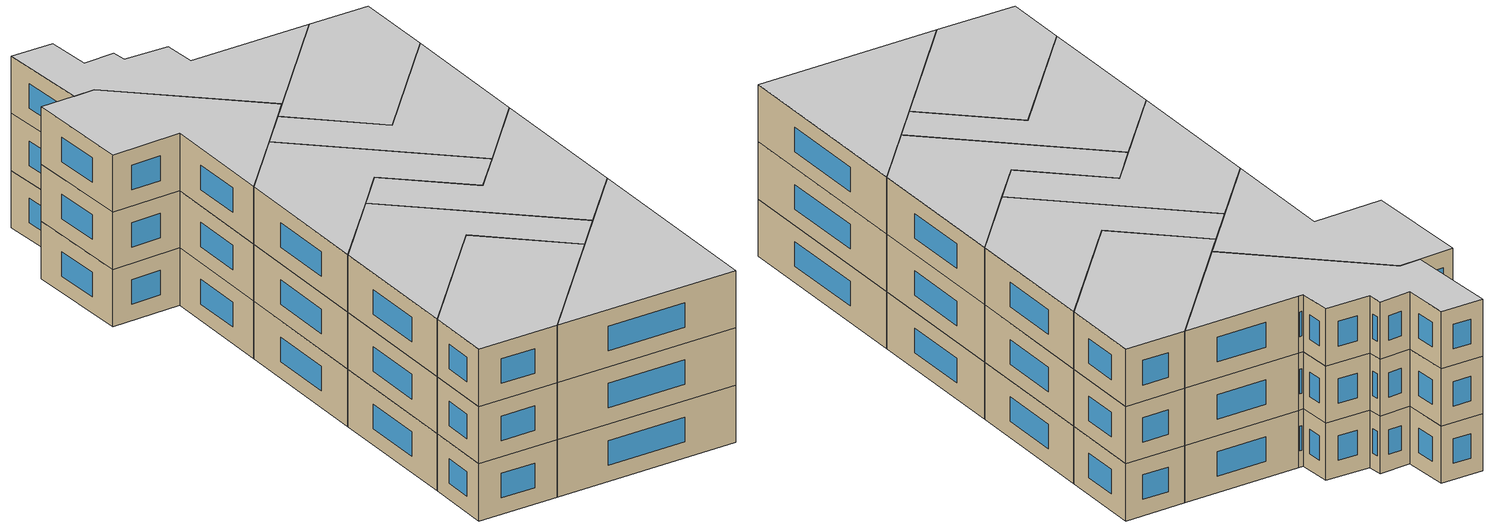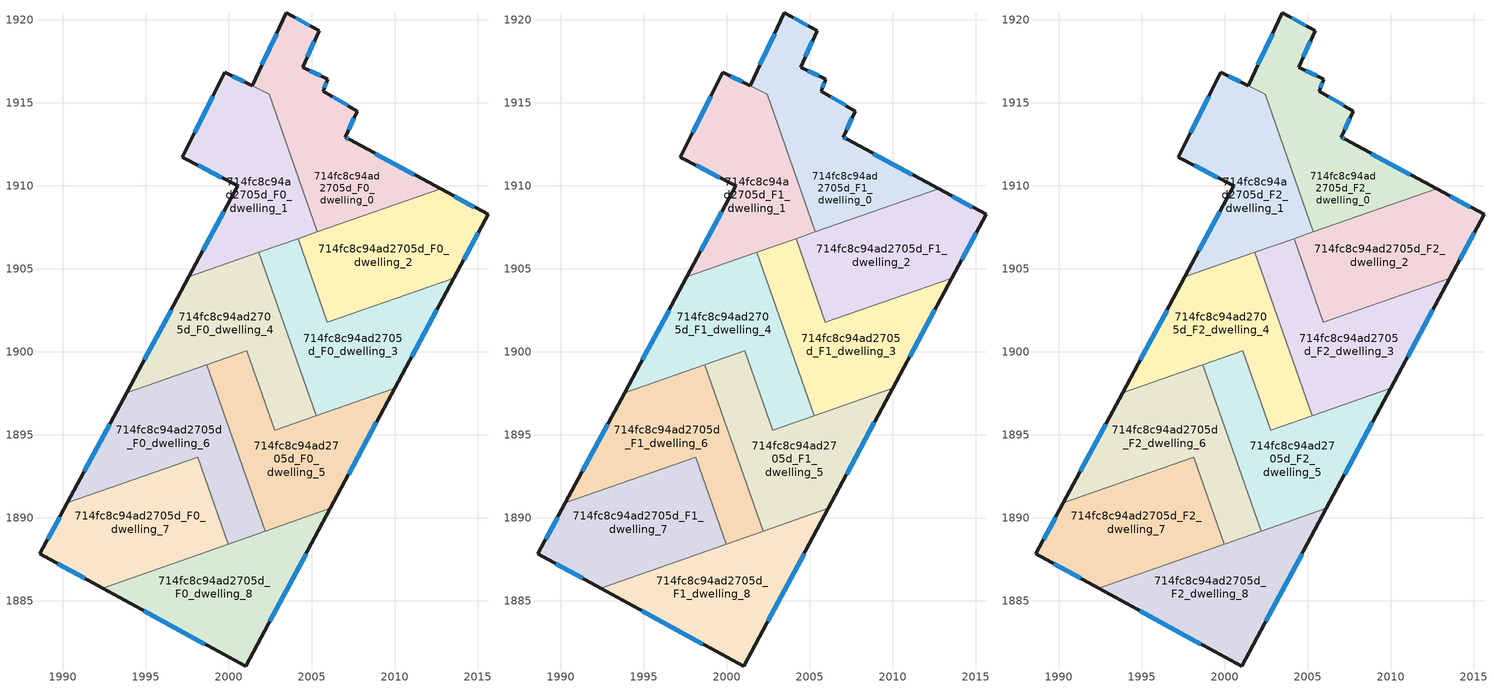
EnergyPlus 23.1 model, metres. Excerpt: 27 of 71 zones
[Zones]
714fc8c94ad2705d_F0_dwelling_0
 floor ground (EU_floor_Construction): 2005.45,1919.34 2004.46,1917.14 2005.97,1916.42 2005.68,1915.7 2007.75,1914.51 2007.02,1912.94 2007.28,1912.8 2012.77,1909.83 2005.34,1907.23 2002.43,1915.52 2001.42,1916.03 2003.47,1920.44 z0
 wall outside (EU_wall_Construction): 2012.77,1909.83 2007.28,1912.8 2007.02,1912.94 2007.75,1914.51 2005.68,1915.7 2005.97,1916.42 2004.46,1917.14 2005.45,1919.34 2003.47,1920.44 2001.42,1916.03 z0:3
 wall to 714fc8c94ad2705d_F0_dwelling_1 (EU_wall_Construction): 2001.42,1916.03 2002.43,1915.52 / 2002.44,1915.52 2005.34,1907.23 z0:3
 wall to 714fc8c94ad2705d_F0_dwelling_2 (EU_wall_Construction): 2005.34,1907.23 2012.77,1909.83 z0:3
 window (EU_Window_Construction): 2007.2,1912.84 2007.09,1912.9 / 2011.2,1910.68 2008.84,1911.95 / 2002.88,1919.18 2002.01,1917.29 / 2004.88,1919.65 2004.03,1920.12 / 2004.74,1917.77 2005.17,1918.71 / 2005.54,1916.62 2004.89,1916.93 / 2005.77,1915.91 2005.89,1916.21 / 2007.16,1914.85 2006.28,1915.36 / 2007.23,1913.39 2007.54,1914.06 z0.86:2.14
714fc8c94ad2705d_F0_dwelling_1
 floor ground (EU_floor_Construction): 2002.43,1915.52 2005.34,1907.23 1997.6,1904.52 2000.55,1910.01 1997.21,1911.73 1999.78,1916.85 2001.42,1916.03 z0
 wall outside (EU_wall_Construction): 2001.42,1916.03 1999.78,1916.85 1997.21,1911.73 2000.55,1910.01 1997.6,1904.52 z0:3
 wall to 714fc8c94ad2705d_F0_dwelling_4 (EU_wall_Construction): 1997.6,1904.52 2001.82,1906 z0:3
 wall to 714fc8c94ad2705d_F0_dwelling_3 (EU_wall_Construction): 2001.82,1906 2004.18,1906.83 z0:3
 wall to 714fc8c94ad2705d_F0_dwelling_2 (EU_wall_Construction): 2004.18,1906.83 2005.34,1907.23 z0:3
 window (EU_Window_Construction): 1999.05,1915.39 1997.95,1913.19 / 2000.95,1916.26 2000.25,1916.62 / 1999.71,1908.44 1998.45,1906.09 / 1998.17,1911.24 1999.6,1910.5 z0.86:2.14
714fc8c94ad2705d_F0_dwelling_2
 floor ground (EU_floor_Construction): 2015.62,1908.29 2013.56,1904.44 2005.96,1901.77 2004.18,1906.83 2012.77,1909.83 z0
 wall outside (EU_wall_Construction): 2013.56,1904.44 2015.62,1908.29 2012.77,1909.83 z0:3
 wall to 714fc8c94ad2705d_F0_dwelling_3 (EU_wall_Construction): 2004.18,1906.83 2005.96,1901.77 2013.56,1904.44 z0:3
 window (EU_Window_Construction): 2014.15,1905.54 2015.04,1907.19 / 2014.81,1908.73 2013.58,1909.39 z0.86:2.14
714fc8c94ad2705d_F0_dwelling_3
 floor ground (EU_floor_Construction): 2013.56,1904.44 2010.02,1897.82 2005.27,1896.16 2001.82,1906 2004.18,1906.83 2005.96,1901.77 z0
 wall outside (EU_wall_Construction): 2010.02,1897.82 2013.56,1904.44 z0:3
 wall to 714fc8c94ad2705d_F0_dwelling_4 (EU_wall_Construction): 2001.82,1906 2005.27,1896.16 z0:3
 wall to 714fc8c94ad2705d_F0_dwelling_5 (EU_wall_Construction): 2005.27,1896.16 2010.02,1897.82 z0:3
 window (EU_Window_Construction): 2011.03,1899.71 2012.55,1902.55 z0.86:2.14
714fc8c94ad2705d_F0_dwelling_4
 floor ground (EU_floor_Construction): 2001.82,1906 2005.27,1896.16 2002.77,1895.28 2001.09,1900.07 1993.85,1897.53 1997.6,1904.52 z0
 wall outside (EU_wall_Construction): 1997.6,1904.52 1993.85,1897.53 z0:3
 wall to 714fc8c94ad2705d_F0_dwelling_5 (EU_wall_Construction): 1998.68,1899.23 2001.09,1900.07 2002.77,1895.28 2005.26,1896.16 z0:3
 wall to 714fc8c94ad2705d_F0_dwelling_6 (EU_wall_Construction): 1993.85,1897.53 1998.68,1899.23 z0:3
 window (EU_Window_Construction): 1996.53,1902.52 1994.92,1899.53 z0.86:2.14
714fc8c94ad2705d_F0_dwelling_5
 floor ground (EU_floor_Construction): 2010.02,1897.82 2006.13,1890.57 2002.19,1889.19 1998.68,1899.22 2001.09,1900.07 2002.77,1895.28 z0
 wall outside (EU_wall_Construction): 2006.13,1890.57 2010.02,1897.82 z0:3
 wall to 714fc8c94ad2705d_F0_dwelling_6 (EU_wall_Construction): 1998.68,1899.22 2002.19,1889.19 z0:3
 wall to 714fc8c94ad2705d_F0_dwelling_8 (EU_wall_Construction): 2002.19,1889.19 2006.13,1890.57 z0:3
 window (EU_Window_Construction): 2007.24,1892.64 2008.9,1895.75 z0.86:2.14
714fc8c94ad2705d_F0_dwelling_6
 floor ground (EU_floor_Construction): 1998.68,1899.22 2002.19,1889.19 1999.99,1888.42 1998.15,1893.67 1990.29,1890.91 1993.85,1897.53 z0
 wall outside (EU_wall_Construction): 1993.85,1897.53 1990.29,1890.91 z0:3
 wall to 714fc8c94ad2705d_F0_dwelling_7 (EU_wall_Construction): 1990.29,1890.91 1998.15,1893.67 1999.99,1888.42 z0:3
 wall to 714fc8c94ad2705d_F0_dwelling_8 (EU_wall_Construction): 1999.99,1888.42 2002.19,1889.19 z0:3
 window (EU_Window_Construction): 1992.83,1895.64 1991.31,1892.8 z0.86:2.14
714fc8c94ad2705d_F0_dwelling_7
 floor ground (EU_floor_Construction): 1998.15,1893.67 1999.99,1888.42 1992.41,1885.76 1988.64,1887.83 1990.29,1890.91 z0
 wall outside (EU_wall_Construction): 1990.29,1890.91 1988.64,1887.83 1992.41,1885.76 z0:3
 wall to 714fc8c94ad2705d_F0_dwelling_8 (EU_wall_Construction): 1992.41,1885.76 1999.99,1888.42 z0:3
 window (EU_Window_Construction): 1989.82,1890.03 1989.11,1888.71 / 1989.71,1887.24 1991.33,1886.35 z0.86:2.14
714fc8c94ad2705d_F0_dwelling_8
 floor ground (EU_floor_Construction): 2006.13,1890.57 2001.03,1881.06 1992.41,1885.76 z0
 wall outside (EU_wall_Construction): 1992.41,1885.76 2001.03,1881.06 2006.13,1890.57 z0:3
 window (EU_Window_Construction): 2002.49,1883.77 2004.67,1887.85 / 1994.87,1884.42 1998.57,1882.4 z0.86:2.14
714fc8c94ad2705d_F1_dwelling_0
 floor to 714fc8c94ad2705d_F0_dwelling_0 (EU_floor_Construction): 2005.45,1919.34 2004.46,1917.14 2005.97,1916.42 2005.68,1915.7 2007.75,1914.51 2007.02,1912.94 2007.28,1912.8 2012.77,1909.83 2005.34,1907.23 2002.43,1915.52 2001.42,1916.03 2003.47,1920.44 z3
 wall outside (EU_wall_Construction): 2012.77,1909.83 2007.28,1912.8 2007.02,1912.94 2007.75,1914.51 2005.68,1915.7 2005.97,1916.42 2004.46,1917.14 2005.45,1919.34 2003.47,1920.44 2001.42,1916.03 z3:6
 wall to 714fc8c94ad2705d_F1_dwelling_1 (EU_wall_Construction): 2001.42,1916.03 2002.43,1915.52 / 2002.44,1915.52 2005.34,1907.23 z3:6
 wall to 714fc8c94ad2705d_F1_dwelling_2 (EU_wall_Construction): 2005.34,1907.23 2012.77,1909.83 z3:6
 window (EU_Window_Construction): 2007.2,1912.84 2007.09,1912.9 / 2011.2,1910.68 2008.84,1911.95 / 2002.88,1919.18 2002.01,1917.29 / 2004.88,1919.65 2004.03,1920.12 / 2004.74,1917.77 2005.17,1918.71 / 2005.54,1916.62 2004.89,1916.93 / 2005.77,1915.91 2005.89,1916.21 / 2007.16,1914.85 2006.28,1915.36 / 2007.23,1913.39 2007.54,1914.06 z3.86:5.14
714fc8c94ad2705d_F1_dwelling_1
 floor to 714fc8c94ad2705d_F0_dwelling_1 (EU_floor_Construction): 2002.44,1915.52 2005.34,1907.23 1997.6,1904.52 2000.55,1910.01 1997.21,1911.73 1999.78,1916.85 2001.42,1916.03 z3
 wall outside (EU_wall_Construction): 2001.42,1916.03 1999.78,1916.85 1997.21,1911.73 2000.55,1910.01 1997.6,1904.52 z3:6
 wall to 714fc8c94ad2705d_F1_dwelling_4 (EU_wall_Construction): 1997.6,1904.52 2001.82,1906 z3:6
 wall to 714fc8c94ad2705d_F1_dwelling_3 (EU_wall_Construction): 2001.82,1906 2004.18,1906.83 z3:6
 wall to 714fc8c94ad2705d_F1_dwelling_2 (EU_wall_Construction): 2004.18,1906.83 2005.34,1907.23 z3:6
 window (EU_Window_Construction): 1999.05,1915.39 1997.95,1913.19 / 2000.95,1916.26 2000.25,1916.62 / 1999.71,1908.44 1998.45,1906.09 / 1998.17,1911.24 1999.6,1910.5 z3.86:5.14
714fc8c94ad2705d_F1_dwelling_2
 floor to 714fc8c94ad2705d_F0_dwelling_2 (EU_floor_Construction): 2015.62,1908.29 2013.56,1904.44 2005.96,1901.77 2004.18,1906.83 2012.77,1909.83 z3
 wall outside (EU_wall_Construction): 2013.56,1904.44 2015.62,1908.29 2012.77,1909.83 z3:6
 wall to 714fc8c94ad2705d_F1_dwelling_3 (EU_wall_Construction): 2004.18,1906.83 2005.96,1901.77 2013.56,1904.44 z3:6
 window (EU_Window_Construction): 2014.15,1905.54 2015.04,1907.19 / 2014.81,1908.73 2013.58,1909.39 z3.86:5.14
714fc8c94ad2705d_F1_dwelling_3
 floor to 714fc8c94ad2705d_F0_dwelling_3 (EU_floor_Construction): 2013.56,1904.44 2010.02,1897.82 2005.27,1896.16 2001.82,1906 2004.18,1906.83 2005.96,1901.77 z3
 wall outside (EU_wall_Construction): 2010.02,1897.82 2013.56,1904.44 z3:6
 wall to 714fc8c94ad2705d_F1_dwelling_4 (EU_wall_Construction): 2001.82,1906 2005.27,1896.16 z3:6
 wall to 714fc8c94ad2705d_F1_dwelling_5 (EU_wall_Construction): 2005.27,1896.16 2010.02,1897.82 z3:6
 window (EU_Window_Construction): 2011.03,1899.71 2012.55,1902.55 z3.86:5.14
714fc8c94ad2705d_F1_dwelling_4
 floor to 714fc8c94ad2705d_F0_dwelling_4 (EU_floor_Construction): 2001.82,1906 2005.27,1896.16 2002.77,1895.28 2001.09,1900.07 1993.85,1897.53 1997.6,1904.52 z3
 wall outside (EU_wall_Construction): 1997.6,1904.52 1993.85,1897.53 z3:6
 wall to 714fc8c94ad2705d_F1_dwelling_5 (EU_wall_Construction): 1998.68,1899.23 2001.09,1900.07 2002.77,1895.28 2005.26,1896.16 z3:6
 wall to 714fc8c94ad2705d_F1_dwelling_6 (EU_wall_Construction): 1993.85,1897.53 1998.68,1899.23 z3:6
 window (EU_Window_Construction): 1996.53,1902.52 1994.92,1899.53 z3.86:5.14
714fc8c94ad2705d_F1_dwelling_5
 floor to 714fc8c94ad2705d_F0_dwelling_5 (EU_floor_Construction): 2010.02,1897.82 2006.13,1890.57 2002.19,1889.19 1998.68,1899.22 2001.09,1900.07 2002.77,1895.28 z3
 wall outside (EU_wall_Construction): 2006.13,1890.57 2010.02,1897.82 z3:6
 wall to 714fc8c94ad2705d_F1_dwelling_6 (EU_wall_Construction): 1998.68,1899.22 2002.19,1889.19 z3:6
 wall to 714fc8c94ad2705d_F1_dwelling_8 (EU_wall_Construction): 2002.19,1889.19 2006.13,1890.57 z3:6
 window (EU_Window_Construction): 2007.24,1892.64 2008.9,1895.75 z3.86:5.14
714fc8c94ad2705d_F1_dwelling_6
 floor to 714fc8c94ad2705d_F0_dwelling_6 (EU_floor_Construction): 1998.68,1899.22 2002.19,1889.19 1999.99,1888.42 1998.15,1893.67 1990.29,1890.91 1993.85,1897.53 z3
 wall outside (EU_wall_Construction): 1993.85,1897.53 1990.29,1890.91 z3:6
 wall to 714fc8c94ad2705d_F1_dwelling_7 (EU_wall_Construction): 1990.29,1890.91 1998.15,1893.67 1999.99,1888.42 z3:6
 wall to 714fc8c94ad2705d_F1_dwelling_8 (EU_wall_Construction): 1999.99,1888.42 2002.19,1889.19 z3:6
 window (EU_Window_Construction): 1992.83,1895.64 1991.31,1892.8 z3.86:5.14
714fc8c94ad2705d_F1_dwelling_7
 floor to 714fc8c94ad2705d_F0_dwelling_7 (EU_floor_Construction): 1998.15,1893.67 1999.99,1888.42 1992.41,1885.76 1988.64,1887.83 1990.29,1890.91 z3
 wall outside (EU_wall_Construction): 1990.29,1890.91 1988.64,1887.83 1992.41,1885.76 z3:6
 wall to 714fc8c94ad2705d_F1_dwelling_8 (EU_wall_Construction): 1992.41,1885.76 1999.99,1888.42 z3:6
 window (EU_Window_Construction): 1989.82,1890.03 1989.11,1888.71 / 1989.71,1887.24 1991.33,1886.35 z3.86:5.14
714fc8c94ad2705d_F1_dwelling_8
 floor to 714fc8c94ad2705d_F0_dwelling_8 (EU_floor_Construction): 2006.13,1890.57 2001.03,1881.06 1992.41,1885.76 z3
 wall outside (EU_wall_Construction): 1992.41,1885.76 2001.03,1881.06 2006.13,1890.57 z3:6
 window (EU_Window_Construction): 2002.49,1883.77 2004.67,1887.85 / 1994.87,1884.42 1998.57,1882.4 z3.86:5.14
714fc8c94ad2705d_F2_dwelling_0
 floor to 714fc8c94ad2705d_F1_dwelling_0 (EU_floor_Construction): 2005.45,1919.34 2004.46,1917.14 2005.97,1916.42 2005.68,1915.7 2007.75,1914.51 2007.02,1912.94 2007.28,1912.8 2012.77,1909.83 2005.34,1907.23 2002.43,1915.52 2001.42,1916.03 2003.47,1920.44 z6
 wall outside (EU_wall_Construction): 2012.77,1909.83 2007.28,1912.8 2007.02,1912.94 2007.75,1914.51 2005.68,1915.7 2005.97,1916.42 2004.46,1917.14 2005.45,1919.34 2003.47,1920.44 2001.42,1916.03 z6:9
 wall to 714fc8c94ad2705d_F2_dwelling_1 (EU_wall_Construction): 2001.42,1916.03 2002.43,1915.52 / 2002.44,1915.52 2005.34,1907.23 z6:9
 wall to 714fc8c94ad2705d_F2_dwelling_2 (EU_wall_Construction): 2005.34,1907.23 2012.77,1909.83 z6:9
 window (EU_Window_Construction): 2007.2,1912.84 2007.09,1912.9 / 2011.2,1910.68 2008.84,1911.95 / 2002.88,1919.18 2002.01,1917.29 / 2004.88,1919.65 2004.03,1920.12 / 2004.74,1917.77 2005.17,1918.71 / 2005.54,1916.62 2004.89,1916.93 / 2005.77,1915.91 2005.89,1916.21 / 2007.16,1914.85 2006.28,1915.36 / 2007.23,1913.39 2007.54,1914.06 z6.86:8.14
 ceiling to 714fc8c94ad2705d_F3_dwelling_0 (EU_floor_Construction): 2012.77,1909.83 2007.28,1912.8 2007.02,1912.94 2007.75,1914.51 2005.68,1915.7 2005.97,1916.42 2004.46,1917.14 2005.45,1919.34 2003.47,1920.44 2001.42,1916.03 2002.43,1915.52 2005.34,1907.23 z9
714fc8c94ad2705d_F2_dwelling_1
 floor to 714fc8c94ad2705d_F1_dwelling_1 (EU_floor_Construction): 2002.44,1915.52 2005.34,1907.23 1997.6,1904.52 2000.55,1910.01 1997.21,1911.73 1999.78,1916.85 2001.42,1916.03 z6
 wall outside (EU_wall_Construction): 2001.42,1916.03 1999.78,1916.85 1997.21,1911.73 2000.55,1910.01 1997.6,1904.52 z6:9
 wall to 714fc8c94ad2705d_F2_dwelling_4 (EU_wall_Construction): 1997.6,1904.52 2001.82,1906 z6:9
 wall to 714fc8c94ad2705d_F2_dwelling_3 (EU_wall_Construction): 2001.82,1906 2004.18,1906.83 z6:9
 wall to 714fc8c94ad2705d_F2_dwelling_2 (EU_wall_Construction): 2004.18,1906.83 2005.34,1907.23 z6:9
 window (EU_Window_Construction): 1999.05,1915.39 1997.95,1913.19 / 2000.95,1916.26 2000.25,1916.62 / 1999.71,1908.44 1998.45,1906.09 / 1998.17,1911.24 1999.6,1910.5 z6.86:8.14
 ceiling to 714fc8c94ad2705d_F3_dwelling_1 (EU_floor_Construction): 2005.34,1907.23 2002.44,1915.52 2001.42,1916.03 1999.78,1916.85 1997.21,1911.73 2000.55,1910.01 1997.6,1904.52 z9
714fc8c94ad2705d_F2_dwelling_2
 floor to 714fc8c94ad2705d_F1_dwelling_2 (EU_floor_Construction): 2015.62,1908.29 2013.56,1904.44 2005.96,1901.77 2004.18,1906.83 2012.77,1909.83 z6
 wall outside (EU_wall_Construction): 2013.56,1904.44 2015.62,1908.29 2012.77,1909.83 z6:9
 wall to 714fc8c94ad2705d_F2_dwelling_3 (EU_wall_Construction): 2004.18,1906.83 2005.96,1901.77 2013.56,1904.44 z6:9
 window (EU_Window_Construction): 2014.15,1905.54 2015.04,1907.19 / 2014.81,1908.73 2013.58,1909.39 z6.86:8.14
 ceiling to 714fc8c94ad2705d_F3_dwelling_2 (EU_floor_Construction): 2013.56,1904.44 2015.62,1908.29 2012.77,1909.83 2004.18,1906.83 2005.96,1901.77 z9
714fc8c94ad2705d_F2_dwelling_3
 floor to 714fc8c94ad2705d_F1_dwelling_3 (EU_floor_Construction): 2013.56,1904.44 2010.02,1897.82 2005.27,1896.16 2001.82,1906 2004.18,1906.83 2005.96,1901.77 z6
 wall outside (EU_wall_Construction): 2010.02,1897.82 2013.56,1904.44 z6:9
 wall to 714fc8c94ad2705d_F2_dwelling_4 (EU_wall_Construction): 2001.82,1906 2005.27,1896.16 z6:9
 wall to 714fc8c94ad2705d_F2_dwelling_5 (EU_wall_Construction): 2005.27,1896.16 2010.02,1897.82 z6:9
 window (EU_Window_Construction): 2011.03,1899.71 2012.55,1902.55 z6.86:8.14
 ceiling to 714fc8c94ad2705d_F3_dwelling_3 (EU_floor_Construction): 2010.02,1897.82 2013.56,1904.44 2005.96,1901.77 2004.18,1906.83 2001.82,1906 2005.27,1896.16 z9
714fc8c94ad2705d_F2_dwelling_4
 floor to 714fc8c94ad2705d_F1_dwelling_4 (EU_floor_Construction): 2001.82,1906 2005.27,1896.16 2002.77,1895.28 2001.09,1900.07 1993.85,1897.53 1997.6,1904.52 z6
 wall outside (EU_wall_Construction): 1997.6,1904.52 1993.85,1897.53 z6:9
 wall to 714fc8c94ad2705d_F2_dwelling_5 (EU_wall_Construction): 1998.68,1899.23 2001.09,1900.07 2002.77,1895.28 2005.26,1896.16 z6:9
 wall to 714fc8c94ad2705d_F2_dwelling_6 (EU_wall_Construction): 1993.85,1897.53 1998.68,1899.23 z6:9
 window (EU_Window_Construction): 1996.53,1902.52 1994.92,1899.53 z6.86:8.14
 ceiling to 714fc8c94ad2705d_F3_dwelling_4 (EU_floor_Construction): 2005.27,1896.16 2001.82,1906 1997.6,1904.52 1993.85,1897.53 2001.09,1900.07 2002.77,1895.28 z9
714fc8c94ad2705d_F2_dwelling_5
 floor to 714fc8c94ad2705d_F1_dwelling_5 (EU_floor_Construction): 2010.02,1897.82 2006.13,1890.57 2002.19,1889.19 1998.68,1899.22 2001.09,1900.07 2002.77,1895.28 z6
 wall outside (EU_wall_Construction): 2006.13,1890.57 2010.02,1897.82 z6:9
 wall to 714fc8c94ad2705d_F2_dwelling_6 (EU_wall_Construction): 1998.68,1899.22 2002.19,1889.19 z6:9
 wall to 714fc8c94ad2705d_F2_dwelling_8 (EU_wall_Construction): 2002.19,1889.19 2006.13,1890.57 z6:9
 window (EU_Window_Construction): 2007.24,1892.64 2008.9,1895.75 z6.86:8.14
 ceiling to 714fc8c94ad2705d_F3_dwelling_5 (EU_floor_Construction): 2006.13,1890.57 2010.02,1897.82 2002.77,1895.28 2001.09,1900.07 1998.68,1899.22 2002.19,1889.19 z9
714fc8c94ad2705d_F2_dwelling_6
 floor to 714fc8c94ad2705d_F1_dwelling_6 (EU_floor_Construction): 1998.68,1899.22 2002.19,1889.19 1999.99,1888.42 1998.15,1893.67 1990.29,1890.91 1993.85,1897.53 z6
 wall outside (EU_wall_Construction): 1993.85,1897.53 1990.29,1890.91 z6:9
 wall to 714fc8c94ad2705d_F2_dwelling_7 (EU_wall_Construction): 1990.29,1890.91 1998.15,1893.67 1999.99,1888.42 z6:9
 wall to 714fc8c94ad2705d_F2_dwelling_8 (EU_wall_Construction): 1999.99,1888.42 2002.19,1889.19 z6:9
 window (EU_Window_Construction): 1992.83,1895.64 1991.31,1892.8 z6.86:8.14
 ceiling to 714fc8c94ad2705d_F3_dwelling_6 (EU_floor_Construction): 2002.19,1889.19 1998.68,1899.22 1993.85,1897.53 1990.29,1890.91 1998.15,1893.67 1999.99,1888.42 z9
714fc8c94ad2705d_F2_dwelling_7
 floor to 714fc8c94ad2705d_F1_dwelling_7 (EU_floor_Construction): 1998.15,1893.67 1999.99,1888.42 1992.41,1885.76 1988.64,1887.83 1990.29,1890.91 z6
 wall outside (EU_wall_Construction): 1990.29,1890.91 1988.64,1887.83 1992.41,1885.76 z6:9
 wall to 714fc8c94ad2705d_F2_dwelling_8 (EU_wall_Construction): 1992.41,1885.76 1999.99,1888.42 z6:9
 window (EU_Window_Construction): 1989.82,1890.03 1989.11,1888.71 / 1989.71,1887.24 1991.33,1886.35 z6.86:8.14
 ceiling to 714fc8c94ad2705d_F3_dwelling_7 (EU_floor_Construction): 1999.99,1888.42 1998.15,1893.67 1990.29,1890.91 1988.64,1887.83 1992.41,1885.76 z9
714fc8c94ad2705d_F2_dwelling_8
 floor to 714fc8c94ad2705d_F1_dwelling_8 (EU_floor_Construction): 2006.13,1890.57 2001.03,1881.06 1992.41,1885.76 z6
 wall outside (EU_wall_Construction): 1992.41,1885.76 2001.03,1881.06 2006.13,1890.57 z6:9
 window (EU_Window_Construction): 2002.49,1883.77 2004.67,1887.85 / 1994.87,1884.42 1998.57,1882.4 z6.86:8.14
 ceiling to 714fc8c94ad2705d_F3_dwelling_8 (EU_floor_Construction): 2001.03,1881.06 2006.13,1890.57 1992.41,1885.76 z9
[Building]
EU S2 Campaign: North Axis=0; Terrain=City; Solar Distribution=FullExterior
[Site:Location]
Helsinki-Vantaa.AP: Latitude=60.317; Longitude=24.963; Time Zone=2; Elevation=54.6
[SizingPeriod:WeatherFileDays]
AnnualSizingPeriod: Begin Month=1; Begin Day of Month=1; End Month=12; End Day of Month=31; Day of Week for Start Day=Monday; Use Weather File Daylight Saving Period=No; Use Weather File Rain and Snow Indicators=No
[MATERIAL]
EU_InternalMass_Material: Roughness=MediumRough; Thickness=0.1; Conductivity=1; Density=1800; Specific Heat=900; Thermal Absorptance=0.9; Solar Absorptance=0.7; Visible Absorptance=0.7
[MATERIAL:NOMASS] Roughness=MediumRough; Thermal Absorptance=0.9; Solar Absorptance=0.7; Visible Absorptance=0.7
Name | Thermal Resistance
EU_wall_NoMass | 1.10183
EU_floor_NoMass | 1.70606
[WINDOWMATERIAL:SIMPLEGLAZINGSYSTEM]
EU_Window_SimpleGlazing: UFactor=3.11035; Solar Heat Gain Coefficient=0.8; Visible Transmittance=0.8
[CONSTRUCTION]
EU_wall_Construction: EU_wall_NoMass
EU_floor_Construction: EU_floor_NoMass
EU_Window_Construction: EU_Window_SimpleGlazing
EU_InternalMass_Construction: EU_InternalMass_Material
[ZONE] Type=1; Multiplier=1; Ceiling Height=autocalculate; Floor Area=autocalculate; Part of Total Floor Area=Yes
Name | Volume
714fc8c94ad2705d_F0_dwelling_0; 714fc8c94ad2705d_F1_dwelling_0; 714fc8c94ad2705d_F2_dwelling_0 | 160.896
714fc8c94ad2705d_F0_dwelling_1 | 157.098
714fc8c94ad2705d_F1_dwelling_1; 714fc8c94ad2705d_F2_dwelling_1 | 157.101
714fc8c94ad2705d_F0_dwelling_2; 714fc8c94ad2705d_F1_dwelling_2; 714fc8c94ad2705d_F2_dwelling_2 | 159.02
714fc8c94ad2705d_F0_dwelling_3; 714fc8c94ad2705d_F1_dwelling_3; 714fc8c94ad2705d_F2_dwelling_3 | 159.005
714fc8c94ad2705d_F0_dwelling_4; 714fc8c94ad2705d_F1_dwelling_4; 714fc8c94ad2705d_F2_dwelling_4 | 158.996
714fc8c94ad2705d_F0_dwelling_5; 714fc8c94ad2705d_F1_dwelling_5; 714fc8c94ad2705d_F2_dwelling_5 | 158.979
714fc8c94ad2705d_F0_dwelling_6; 714fc8c94ad2705d_F1_dwelling_6; 714fc8c94ad2705d_F2_dwelling_6 | 158.999
714fc8c94ad2705d_F0_dwelling_7; 714fc8c94ad2705d_F1_dwelling_7; 714fc8c94ad2705d_F2_dwelling_7 | 159
714fc8c94ad2705d_F0_dwelling_8; 714fc8c94ad2705d_F1_dwelling_8; 714fc8c94ad2705d_F2_dwelling_8 | 158.982
[INTERNALMASS] Construction=EU_InternalMass_Construction
Name | Zone or ZoneList | Surface Area
714fc8c94ad2705d_F0_dwelling_0_EU_InternalMass | 714fc8c94ad2705d_F0_dwelling_0 | 53.6314
714fc8c94ad2705d_F0_dwelling_1_EU_InternalMass | 714fc8c94ad2705d_F0_dwelling_1 | 52.3685
714fc8c94ad2705d_F0_dwelling_2_EU_InternalMass | 714fc8c94ad2705d_F0_dwelling_2 | 53.0061
714fc8c94ad2705d_F0_dwelling_3_EU_InternalMass | 714fc8c94ad2705d_F0_dwelling_3 | 53.0019
714fc8c94ad2705d_F0_dwelling_4_EU_InternalMass | 714fc8c94ad2705d_F0_dwelling_4 | 52.9957
714fc8c94ad2705d_F0_dwelling_5_EU_InternalMass | 714fc8c94ad2705d_F0_dwelling_5 | 52.9942
714fc8c94ad2705d_F0_dwelling_6_EU_InternalMass | 714fc8c94ad2705d_F0_dwelling_6 | 52.9983
714fc8c94ad2705d_F0_dwelling_7_EU_InternalMass | 714fc8c94ad2705d_F0_dwelling_7 | 52.9998
714fc8c94ad2705d_F0_dwelling_8_EU_InternalMass | 714fc8c94ad2705d_F0_dwelling_8 | 52.9943
714fc8c94ad2705d_F1_dwelling_0_EU_InternalMass | 714fc8c94ad2705d_F1_dwelling_0 | 53.6314
714fc8c94ad2705d_F1_dwelling_1_EU_InternalMass | 714fc8c94ad2705d_F1_dwelling_1 | 52.3685
714fc8c94ad2705d_F1_dwelling_2_EU_InternalMass | 714fc8c94ad2705d_F1_dwelling_2 | 53.0061
714fc8c94ad2705d_F1_dwelling_3_EU_InternalMass | 714fc8c94ad2705d_F1_dwelling_3 | 53.0019
714fc8c94ad2705d_F1_dwelling_4_EU_InternalMass | 714fc8c94ad2705d_F1_dwelling_4 | 52.9957
714fc8c94ad2705d_F1_dwelling_5_EU_InternalMass | 714fc8c94ad2705d_F1_dwelling_5 | 52.9942
714fc8c94ad2705d_F1_dwelling_6_EU_InternalMass | 714fc8c94ad2705d_F1_dwelling_6 | 52.9983
714fc8c94ad2705d_F1_dwelling_7_EU_InternalMass | 714fc8c94ad2705d_F1_dwelling_7 | 52.9998
714fc8c94ad2705d_F1_dwelling_8_EU_InternalMass | 714fc8c94ad2705d_F1_dwelling_8 | 52.9943
714fc8c94ad2705d_F2_dwelling_0_EU_InternalMass | 714fc8c94ad2705d_F2_dwelling_0 | 53.6314
714fc8c94ad2705d_F2_dwelling_1_EU_InternalMass | 714fc8c94ad2705d_F2_dwelling_1 | 52.3685
714fc8c94ad2705d_F2_dwelling_2_EU_InternalMass | 714fc8c94ad2705d_F2_dwelling_2 | 53.0061
714fc8c94ad2705d_F2_dwelling_3_EU_InternalMass | 714fc8c94ad2705d_F2_dwelling_3 | 53.0019
714fc8c94ad2705d_F2_dwelling_4_EU_InternalMass | 714fc8c94ad2705d_F2_dwelling_4 | 52.9957
714fc8c94ad2705d_F2_dwelling_5_EU_InternalMass | 714fc8c94ad2705d_F2_dwelling_5 | 52.9942
714fc8c94ad2705d_F2_dwelling_6_EU_InternalMass | 714fc8c94ad2705d_F2_dwelling_6 | 52.9983
714fc8c94ad2705d_F2_dwelling_7_EU_InternalMass | 714fc8c94ad2705d_F2_dwelling_7 | 52.9998
714fc8c94ad2705d_F2_dwelling_8_EU_InternalMass | 714fc8c94ad2705d_F2_dwelling_8 | 52.9943
[OTHEREQUIPMENT] Fuel Type=Electricity; Design Level Calculation Method=Watts/Area; Power per Zone Floor Area=1; Fraction Latent=0; Fraction Radiant=0; Fraction Lost=0; Carbon Dioxide Generation Rate=0; EndUse Subcategory=EU_Step8_InternalGains
Name | Zone or ZoneList or Space or SpaceList | Schedule
EU_Step8_InternalGain_714fc8c94ad2705d_F0_dwelling_0_f000 | 714fc8c94ad2705d_F0_dwelling_0 | EU_Step8_GainSchedule_714fc8c94ad2705d_F0_dwelling_0_f000
EU_Step8_InternalGain_714fc8c94ad2705d_F0_dwelling_1_f000 | 714fc8c94ad2705d_F0_dwelling_1 | EU_Step8_GainSchedule_714fc8c94ad2705d_F0_dwelling_1_f000
EU_Step8_InternalGain_714fc8c94ad2705d_F0_dwelling_2_f000 | 714fc8c94ad2705d_F0_dwelling_2 | EU_Step8_GainSchedule_714fc8c94ad2705d_F0_dwelling_2_f000
EU_Step8_InternalGain_714fc8c94ad2705d_F0_dwelling_3_f000 | 714fc8c94ad2705d_F0_dwelling_3 | EU_Step8_GainSchedule_714fc8c94ad2705d_F0_dwelling_3_f000
EU_Step8_InternalGain_714fc8c94ad2705d_F0_dwelling_4_f000 | 714fc8c94ad2705d_F0_dwelling_4 | EU_Step8_GainSchedule_714fc8c94ad2705d_F0_dwelling_4_f000
EU_Step8_InternalGain_714fc8c94ad2705d_F0_dwelling_5_f000 | 714fc8c94ad2705d_F0_dwelling_5 | EU_Step8_GainSchedule_714fc8c94ad2705d_F0_dwelling_5_f000
EU_Step8_InternalGain_714fc8c94ad2705d_F0_dwelling_6_f000 | 714fc8c94ad2705d_F0_dwelling_6 | EU_Step8_GainSchedule_714fc8c94ad2705d_F0_dwelling_6_f000
EU_Step8_InternalGain_714fc8c94ad2705d_F0_dwelling_7_f000 | 714fc8c94ad2705d_F0_dwelling_7 | EU_Step8_GainSchedule_714fc8c94ad2705d_F0_dwelling_7_f000
EU_Step8_InternalGain_714fc8c94ad2705d_F0_dwelling_8_f000 | 714fc8c94ad2705d_F0_dwelling_8 | EU_Step8_GainSchedule_714fc8c94ad2705d_F0_dwelling_8_f000
EU_Step8_InternalGain_714fc8c94ad2705d_F1_dwelling_0_f000 | 714fc8c94ad2705d_F1_dwelling_0 | EU_Step8_GainSchedule_714fc8c94ad2705d_F1_dwelling_0_f000
EU_Step8_InternalGain_714fc8c94ad2705d_F1_dwelling_1_f000 | 714fc8c94ad2705d_F1_dwelling_1 | EU_Step8_GainSchedule_714fc8c94ad2705d_F1_dwelling_1_f000
EU_Step8_InternalGain_714fc8c94ad2705d_F1_dwelling_2_f000 | 714fc8c94ad2705d_F1_dwelling_2 | EU_Step8_GainSchedule_714fc8c94ad2705d_F1_dwelling_2_f000
EU_Step8_InternalGain_714fc8c94ad2705d_F1_dwelling_3_f000 | 714fc8c94ad2705d_F1_dwelling_3 | EU_Step8_GainSchedule_714fc8c94ad2705d_F1_dwelling_3_f000
EU_Step8_InternalGain_714fc8c94ad2705d_F1_dwelling_4_f000 | 714fc8c94ad2705d_F1_dwelling_4 | EU_Step8_GainSchedule_714fc8c94ad2705d_F1_dwelling_4_f000
EU_Step8_InternalGain_714fc8c94ad2705d_F1_dwelling_5_f000 | 714fc8c94ad2705d_F1_dwelling_5 | EU_Step8_GainSchedule_714fc8c94ad2705d_F1_dwelling_5_f000
EU_Step8_InternalGain_714fc8c94ad2705d_F1_dwelling_6_f000 | 714fc8c94ad2705d_F1_dwelling_6 | EU_Step8_GainSchedule_714fc8c94ad2705d_F1_dwelling_6_f000
EU_Step8_InternalGain_714fc8c94ad2705d_F1_dwelling_7_f000 | 714fc8c94ad2705d_F1_dwelling_7 | EU_Step8_GainSchedule_714fc8c94ad2705d_F1_dwelling_7_f000
EU_Step8_InternalGain_714fc8c94ad2705d_F1_dwelling_8_f000 | 714fc8c94ad2705d_F1_dwelling_8 | EU_Step8_GainSchedule_714fc8c94ad2705d_F1_dwelling_8_f000
EU_Step8_InternalGain_714fc8c94ad2705d_F2_dwelling_0_f000 | 714fc8c94ad2705d_F2_dwelling_0 | EU_Step8_GainSchedule_714fc8c94ad2705d_F2_dwelling_0_f000
EU_Step8_InternalGain_714fc8c94ad2705d_F2_dwelling_1_f000 | 714fc8c94ad2705d_F2_dwelling_1 | EU_Step8_GainSchedule_714fc8c94ad2705d_F2_dwelling_1_f000
EU_Step8_InternalGain_714fc8c94ad2705d_F2_dwelling_2_f000 | 714fc8c94ad2705d_F2_dwelling_2 | EU_Step8_GainSchedule_714fc8c94ad2705d_F2_dwelling_2_f000
EU_Step8_InternalGain_714fc8c94ad2705d_F2_dwelling_3_f000 | 714fc8c94ad2705d_F2_dwelling_3 | EU_Step8_GainSchedule_714fc8c94ad2705d_F2_dwelling_3_f000
EU_Step8_InternalGain_714fc8c94ad2705d_F2_dwelling_4_f000 | 714fc8c94ad2705d_F2_dwelling_4 | EU_Step8_GainSchedule_714fc8c94ad2705d_F2_dwelling_4_f000
EU_Step8_InternalGain_714fc8c94ad2705d_F2_dwelling_5_f000 | 714fc8c94ad2705d_F2_dwelling_5 | EU_Step8_GainSchedule_714fc8c94ad2705d_F2_dwelling_5_f000
EU_Step8_InternalGain_714fc8c94ad2705d_F2_dwelling_6_f000 | 714fc8c94ad2705d_F2_dwelling_6 | EU_Step8_GainSchedule_714fc8c94ad2705d_F2_dwelling_6_f000
EU_Step8_InternalGain_714fc8c94ad2705d_F2_dwelling_7_f000 | 714fc8c94ad2705d_F2_dwelling_7 | EU_Step8_GainSchedule_714fc8c94ad2705d_F2_dwelling_7_f000
EU_Step8_InternalGain_714fc8c94ad2705d_F2_dwelling_8_f000 | 714fc8c94ad2705d_F2_dwelling_8 | EU_Step8_GainSchedule_714fc8c94ad2705d_F2_dwelling_8_f000
[ZONEVENTILATION:DESIGNFLOWRATE] Schedule=EU_AlwaysOn; Design Flow Rate Calculation Method=AirChanges/Hour; Air Changes per Hour=0.756316; Ventilation Type=Natural; Fan Pressure Rise=0; Fan Total Efficiency=1; Constant Term Coefficient=1; Temperature Term Coefficient=0; Velocity Term Coefficient=0; Velocity Squared Term Coefficient=0; Minimum Indoor Temperature=-100; Maximum Indoor Temperature=100; Delta Temperature=-100; Minimum Outdoor Temperature=-100; Maximum Outdoor Temperature=100; Maximum Wind Speed=40
Name | Zone or ZoneList or Space or SpaceList
EU_ConstantAir_714fc8c94ad2705d_F0_dwelling_0 | 714fc8c94ad2705d_F0_dwelling_0
EU_ConstantAir_714fc8c94ad2705d_F0_dwelling_1 | 714fc8c94ad2705d_F0_dwelling_1
EU_ConstantAir_714fc8c94ad2705d_F0_dwelling_2 | 714fc8c94ad2705d_F0_dwelling_2
EU_ConstantAir_714fc8c94ad2705d_F0_dwelling_3 | 714fc8c94ad2705d_F0_dwelling_3
EU_ConstantAir_714fc8c94ad2705d_F0_dwelling_4 | 714fc8c94ad2705d_F0_dwelling_4
EU_ConstantAir_714fc8c94ad2705d_F0_dwelling_5 | 714fc8c94ad2705d_F0_dwelling_5
EU_ConstantAir_714fc8c94ad2705d_F0_dwelling_6 | 714fc8c94ad2705d_F0_dwelling_6
EU_ConstantAir_714fc8c94ad2705d_F0_dwelling_7 | 714fc8c94ad2705d_F0_dwelling_7
EU_ConstantAir_714fc8c94ad2705d_F0_dwelling_8 | 714fc8c94ad2705d_F0_dwelling_8
EU_ConstantAir_714fc8c94ad2705d_F1_dwelling_0 | 714fc8c94ad2705d_F1_dwelling_0
EU_ConstantAir_714fc8c94ad2705d_F1_dwelling_1 | 714fc8c94ad2705d_F1_dwelling_1
EU_ConstantAir_714fc8c94ad2705d_F1_dwelling_2 | 714fc8c94ad2705d_F1_dwelling_2
EU_ConstantAir_714fc8c94ad2705d_F1_dwelling_3 | 714fc8c94ad2705d_F1_dwelling_3
EU_ConstantAir_714fc8c94ad2705d_F1_dwelling_4 | 714fc8c94ad2705d_F1_dwelling_4
EU_ConstantAir_714fc8c94ad2705d_F1_dwelling_5 | 714fc8c94ad2705d_F1_dwelling_5
EU_ConstantAir_714fc8c94ad2705d_F1_dwelling_6 | 714fc8c94ad2705d_F1_dwelling_6
EU_ConstantAir_714fc8c94ad2705d_F1_dwelling_7 | 714fc8c94ad2705d_F1_dwelling_7
EU_ConstantAir_714fc8c94ad2705d_F1_dwelling_8 | 714fc8c94ad2705d_F1_dwelling_8
EU_ConstantAir_714fc8c94ad2705d_F2_dwelling_0 | 714fc8c94ad2705d_F2_dwelling_0
EU_ConstantAir_714fc8c94ad2705d_F2_dwelling_1 | 714fc8c94ad2705d_F2_dwelling_1
EU_ConstantAir_714fc8c94ad2705d_F2_dwelling_2 | 714fc8c94ad2705d_F2_dwelling_2
EU_ConstantAir_714fc8c94ad2705d_F2_dwelling_3 | 714fc8c94ad2705d_F2_dwelling_3
EU_ConstantAir_714fc8c94ad2705d_F2_dwelling_4 | 714fc8c94ad2705d_F2_dwelling_4
EU_ConstantAir_714fc8c94ad2705d_F2_dwelling_5 | 714fc8c94ad2705d_F2_dwelling_5
EU_ConstantAir_714fc8c94ad2705d_F2_dwelling_6 | 714fc8c94ad2705d_F2_dwelling_6
EU_ConstantAir_714fc8c94ad2705d_F2_dwelling_7 | 714fc8c94ad2705d_F2_dwelling_7
EU_ConstantAir_714fc8c94ad2705d_F2_dwelling_8 | 714fc8c94ad2705d_F2_dwelling_8
[HVACTEMPLATE:THERMOSTAT] Constant Heating Setpoint=20; Constant Cooling Setpoint=50
EU_HeatOnly_714fc8c94ad2705d_F0_dwelling_0; EU_HeatOnly_714fc8c94ad2705d_F0_dwelling_1; EU_HeatOnly_714fc8c94ad2705d_F0_dwelling_2; EU_HeatOnly_714fc8c94ad2705d_F0_dwelling_3; EU_HeatOnly_714fc8c94ad2705d_F0_dwelling_4; EU_HeatOnly_714fc8c94ad2705d_F0_dwelling_5; EU_HeatOnly_714fc8c94ad2705d_F0_dwelling_6; EU_HeatOnly_714fc8c94ad2705d_F0_dwelling_7; EU_HeatOnly_714fc8c94ad2705d_F0_dwelling_8; EU_HeatOnly_714fc8c94ad2705d_F1_dwelling_0; EU_HeatOnly_714fc8c94ad2705d_F1_dwelling_1; EU_HeatOnly_714fc8c94ad2705d_F1_dwelling_2; EU_HeatOnly_714fc8c94ad2705d_F1_dwelling_3; EU_HeatOnly_714fc8c94ad2705d_F1_dwelling_4; EU_HeatOnly_714fc8c94ad2705d_F1_dwelling_5; EU_HeatOnly_714fc8c94ad2705d_F1_dwelling_6; EU_HeatOnly_714fc8c94ad2705d_F1_dwelling_7; EU_HeatOnly_714fc8c94ad2705d_F1_dwelling_8; EU_HeatOnly_714fc8c94ad2705d_F2_dwelling_0; EU_HeatOnly_714fc8c94ad2705d_F2_dwelling_1; EU_HeatOnly_714fc8c94ad2705d_F2_dwelling_2; EU_HeatOnly_714fc8c94ad2705d_F2_dwelling_3; EU_HeatOnly_714fc8c94ad2705d_F2_dwelling_4; EU_HeatOnly_714fc8c94ad2705d_F2_dwelling_5; EU_HeatOnly_714fc8c94ad2705d_F2_dwelling_6; EU_HeatOnly_714fc8c94ad2705d_F2_dwelling_7; EU_HeatOnly_714fc8c94ad2705d_F2_dwelling_8; EU_HeatOnly_714fc8c94ad2705d_F3_dwelling_0; EU_HeatOnly_714fc8c94ad2705d_F3_dwelling_1; EU_HeatOnly_714fc8c94ad2705d_F3_dwelling_2; EU_HeatOnly_714fc8c94ad2705d_F3_dwelling_3; EU_HeatOnly_714fc8c94ad2705d_F3_dwelling_4; EU_HeatOnly_714fc8c94ad2705d_F3_dwelling_5; EU_HeatOnly_714fc8c94ad2705d_F3_dwelling_6; EU_HeatOnly_714fc8c94ad2705d_F3_dwelling_7; EU_HeatOnly_714fc8c94ad2705d_F3_dwelling_8; EU_HeatOnly_714fc8c94ad2705d_F4_dwelling_0; EU_HeatOnly_714fc8c94ad2705d_F4_dwelling_1; EU_HeatOnly_714fc8c94ad2705d_F4_dwelling_2; EU_HeatOnly_714fc8c94ad2705d_F4_dwelling_3; EU_HeatOnly_714fc8c94ad2705d_F4_dwelling_4; EU_HeatOnly_714fc8c94ad2705d_F4_dwelling_5; EU_HeatOnly_714fc8c94ad2705d_F4_dwelling_6; EU_HeatOnly_714fc8c94ad2705d_F4_dwelling_7; EU_HeatOnly_714fc8c94ad2705d_F4_dwelling_8; EU_HeatOnly_714fc8c94ad2705d_F5_dwelling_0; EU_HeatOnly_714fc8c94ad2705d_F5_dwelling_1; EU_HeatOnly_714fc8c94ad2705d_F5_dwelling_2; EU_HeatOnly_714fc8c94ad2705d_F5_dwelling_3; EU_HeatOnly_714fc8c94ad2705d_F5_dwelling_4; EU_HeatOnly_714fc8c94ad2705d_F5_dwelling_5; EU_HeatOnly_714fc8c94ad2705d_F5_dwelling_6; EU_HeatOnly_714fc8c94ad2705d_F5_dwelling_7; EU_HeatOnly_714fc8c94ad2705d_F5_dwelling_8; EU_HeatOnly_714fc8c94ad2705d_F6_dwelling_0; EU_HeatOnly_714fc8c94ad2705d_F6_dwelling_1; EU_HeatOnly_714fc8c94ad2705d_F6_dwelling_2; EU_HeatOnly_714fc8c94ad2705d_F6_dwelling_3; EU_HeatOnly_714fc8c94ad2705d_F6_dwelling_4; EU_HeatOnly_714fc8c94ad2705d_F6_dwelling_5; EU_HeatOnly_714fc8c94ad2705d_F6_dwelling_6; EU_HeatOnly_714fc8c94ad2705d_F6_dwelling_7; EU_HeatOnly_714fc8c94ad2705d_F6_dwelling_8; EU_HeatOnly_714fc8c94ad2705d_F7_dwelling_0; EU_HeatOnly_714fc8c94ad2705d_F7_dwelling_1; EU_HeatOnly_714fc8c94ad2705d_F7_dwelling_2; EU_HeatOnly_714fc8c94ad2705d_F7_dwelling_3; EU_HeatOnly_714fc8c94ad2705d_F7_dwelling_4; EU_HeatOnly_714fc8c94ad2705d_F7_dwelling_5; EU_HeatOnly_714fc8c94ad2705d_F7_dwelling_6; EU_HeatOnly_714fc8c94ad2705d_F7_dwelling_7
[HVACTEMPLATE:ZONE:IDEALLOADSAIRSYSTEM] System Availability Schedule=EU_AlwaysOn; Maximum Heating Supply Air Temperature=50; Minimum Cooling Supply Air Temperature=13; Maximum Heating Supply Air Humidity Ratio=0.0156; Minimum Cooling Supply Air Humidity Ratio=0.0077; Heating Limit=NoLimit; Cooling Limit=NoLimit; Heating Availability Schedule=EU_AlwaysOn; Cooling Availability Schedule=EU_CoolingOff; Dehumidification Control Type=ConstantSensibleHeatRatio; Cooling Sensible Heat Ratio=0.7; Dehumidification Setpoint=60; Humidification Control Type=None; Humidification Setpoint=30; Outdoor Air Method=None; Outdoor Air Flow Rate per Person=0.00944; Outdoor Air Flow Rate per Zone Floor Area=0; Outdoor Air Flow Rate per Zone=0; Demand Controlled Ventilation Type=None; Outdoor Air Economizer Type=NoEconomizer; Heat Recovery Type=None; Sensible Heat Recovery Effectiveness=0.7; Latent Heat Recovery Effectiveness=0.65
Name | Template Thermostat
714fc8c94ad2705d_F0_dwelling_0 | EU_HeatOnly_714fc8c94ad2705d_F0_dwelling_0
714fc8c94ad2705d_F0_dwelling_1 | EU_HeatOnly_714fc8c94ad2705d_F0_dwelling_1
714fc8c94ad2705d_F0_dwelling_2 | EU_HeatOnly_714fc8c94ad2705d_F0_dwelling_2
714fc8c94ad2705d_F0_dwelling_3 | EU_HeatOnly_714fc8c94ad2705d_F0_dwelling_3
714fc8c94ad2705d_F0_dwelling_4 | EU_HeatOnly_714fc8c94ad2705d_F0_dwelling_4
714fc8c94ad2705d_F0_dwelling_5 | EU_HeatOnly_714fc8c94ad2705d_F0_dwelling_5
714fc8c94ad2705d_F0_dwelling_6 | EU_HeatOnly_714fc8c94ad2705d_F0_dwelling_6
714fc8c94ad2705d_F0_dwelling_7 | EU_HeatOnly_714fc8c94ad2705d_F0_dwelling_7
714fc8c94ad2705d_F0_dwelling_8 | EU_HeatOnly_714fc8c94ad2705d_F0_dwelling_8
714fc8c94ad2705d_F1_dwelling_0 | EU_HeatOnly_714fc8c94ad2705d_F1_dwelling_0
714fc8c94ad2705d_F1_dwelling_1 | EU_HeatOnly_714fc8c94ad2705d_F1_dwelling_1
714fc8c94ad2705d_F1_dwelling_2 | EU_HeatOnly_714fc8c94ad2705d_F1_dwelling_2
714fc8c94ad2705d_F1_dwelling_3 | EU_HeatOnly_714fc8c94ad2705d_F1_dwelling_3
714fc8c94ad2705d_F1_dwelling_4 | EU_HeatOnly_714fc8c94ad2705d_F1_dwelling_4
714fc8c94ad2705d_F1_dwelling_5 | EU_HeatOnly_714fc8c94ad2705d_F1_dwelling_5
714fc8c94ad2705d_F1_dwelling_6 | EU_HeatOnly_714fc8c94ad2705d_F1_dwelling_6
714fc8c94ad2705d_F1_dwelling_7 | EU_HeatOnly_714fc8c94ad2705d_F1_dwelling_7
714fc8c94ad2705d_F1_dwelling_8 | EU_HeatOnly_714fc8c94ad2705d_F1_dwelling_8
714fc8c94ad2705d_F2_dwelling_0 | EU_HeatOnly_714fc8c94ad2705d_F2_dwelling_0
714fc8c94ad2705d_F2_dwelling_1 | EU_HeatOnly_714fc8c94ad2705d_F2_dwelling_1
714fc8c94ad2705d_F2_dwelling_2 | EU_HeatOnly_714fc8c94ad2705d_F2_dwelling_2
714fc8c94ad2705d_F2_dwelling_3 | EU_HeatOnly_714fc8c94ad2705d_F2_dwelling_3
714fc8c94ad2705d_F2_dwelling_4 | EU_HeatOnly_714fc8c94ad2705d_F2_dwelling_4
714fc8c94ad2705d_F2_dwelling_5 | EU_HeatOnly_714fc8c94ad2705d_F2_dwelling_5
714fc8c94ad2705d_F2_dwelling_6 | EU_HeatOnly_714fc8c94ad2705d_F2_dwelling_6
714fc8c94ad2705d_F2_dwelling_7 | EU_HeatOnly_714fc8c94ad2705d_F2_dwelling_7
714fc8c94ad2705d_F2_dwelling_8 | EU_HeatOnly_714fc8c94ad2705d_F2_dwelling_8
[SIZING:ZONE] Zone Cooling Design Supply Air Temperature Input Method=SupplyAirTemperature; Zone Cooling Design Supply Air Temperature=13; Zone Heating Design Supply Air Temperature Input Method=SupplyAirTemperature; Zone Heating Design Supply Air Temperature=50; Zone Cooling Design Supply Air Humidity Ratio=0.008; Zone Heating Design Supply Air Humidity Ratio=0.008; Cooling Design Air Flow Method=DesignDay; Cooling Design Air Flow Rate=0; Cooling Minimum Air Flow per Zone Floor Area=0.000762; Cooling Minimum Air Flow=0; Cooling Minimum Air Flow Fraction=0.2; Heating Design Air Flow Method=DesignDay; Heating Design Air Flow Rate=0; Heating Maximum Air Flow per Zone Floor Area=0.002032; Heating Maximum Air Flow=0.141576; Heating Maximum Air Flow Fraction=0.3; Account for Dedicated Outdoor Air System=No; Dedicated Outdoor Air System Control Strategy=NeutralSupplyAir; Dedicated Outdoor Air Low Setpoint Temperature for Design=autosize; Dedicated Outdoor Air High Setpoint Temperature for Design=autosize; Zone Load Sizing Method=Sensible Load Only No Latent Load; Zone Latent Cooling Design Supply Air Humidity Ratio Input Method=HumidityRatioDifference; Zone Cooling Design Supply Air Humidity Ratio Difference=0.005; Zone Latent Heating Design Supply Air Humidity Ratio Input Method=HumidityRatioDifference; Zone Humidification Design Supply Air Humidity Ratio Difference=0.005
714fc8c94ad2705d_F0_dwelling_0; 714fc8c94ad2705d_F0_dwelling_1; 714fc8c94ad2705d_F0_dwelling_2; 714fc8c94ad2705d_F0_dwelling_3; 714fc8c94ad2705d_F0_dwelling_4; 714fc8c94ad2705d_F0_dwelling_5; 714fc8c94ad2705d_F0_dwelling_6; 714fc8c94ad2705d_F0_dwelling_7; 714fc8c94ad2705d_F0_dwelling_8; 714fc8c94ad2705d_F1_dwelling_0; 714fc8c94ad2705d_F1_dwelling_1; 714fc8c94ad2705d_F1_dwelling_2; 714fc8c94ad2705d_F1_dwelling_3; 714fc8c94ad2705d_F1_dwelling_4; 714fc8c94ad2705d_F1_dwelling_5; 714fc8c94ad2705d_F1_dwelling_6; 714fc8c94ad2705d_F1_dwelling_7; 714fc8c94ad2705d_F1_dwelling_8; 714fc8c94ad2705d_F2_dwelling_0; 714fc8c94ad2705d_F2_dwelling_1; 714fc8c94ad2705d_F2_dwelling_2; 714fc8c94ad2705d_F2_dwelling_3; 714fc8c94ad2705d_F2_dwelling_4; 714fc8c94ad2705d_F2_dwelling_5; 714fc8c94ad2705d_F2_dwelling_6; 714fc8c94ad2705d_F2_dwelling_7; 714fc8c94ad2705d_F2_dwelling_8
[SCHEDULE:CONSTANT]
Name | Hourly Value
EU_AlwaysOn | 1
EU_CoolingOff | 0
[SCHEDULE:FILE] Column Number=1; Rows to Skip at Top=0; Number of Hours of Data=8760; Column Separator=Comma; Interpolate to Timestep=No; Minutes per Item=60; Adjust Schedule for Daylight Savings=Yes
Name | File
EU_Step8_GainSchedule_714fc8c94ad2705d_F0_dwelling_0_f000 | ../../schedules/714fc8c94ad2705d/714fc8c94ad2705d_F0_dwelling_0_f000_gain.csv
EU_Step8_GainSchedule_714fc8c94ad2705d_F0_dwelling_1_f000 | ../../schedules/714fc8c94ad2705d/714fc8c94ad2705d_F0_dwelling_1_f000_gain.csv
EU_Step8_GainSchedule_714fc8c94ad2705d_F0_dwelling_2_f000 | ../../schedules/714fc8c94ad2705d/714fc8c94ad2705d_F0_dwelling_2_f000_gain.csv
EU_Step8_GainSchedule_714fc8c94ad2705d_F0_dwelling_3_f000 | ../../schedules/714fc8c94ad2705d/714fc8c94ad2705d_F0_dwelling_3_f000_gain.csv
EU_Step8_GainSchedule_714fc8c94ad2705d_F0_dwelling_4_f000 | ../../schedules/714fc8c94ad2705d/714fc8c94ad2705d_F0_dwelling_4_f000_gain.csv
EU_Step8_GainSchedule_714fc8c94ad2705d_F0_dwelling_5_f000 | ../../schedules/714fc8c94ad2705d/714fc8c94ad2705d_F0_dwelling_5_f000_gain.csv
EU_Step8_GainSchedule_714fc8c94ad2705d_F0_dwelling_6_f000 | ../../schedules/714fc8c94ad2705d/714fc8c94ad2705d_F0_dwelling_6_f000_gain.csv
EU_Step8_GainSchedule_714fc8c94ad2705d_F0_dwelling_7_f000 | ../../schedules/714fc8c94ad2705d/714fc8c94ad2705d_F0_dwelling_7_f000_gain.csv
EU_Step8_GainSchedule_714fc8c94ad2705d_F0_dwelling_8_f000 | ../../schedules/714fc8c94ad2705d/714fc8c94ad2705d_F0_dwelling_8_f000_gain.csv
EU_Step8_GainSchedule_714fc8c94ad2705d_F1_dwelling_0_f000 | ../../schedules/714fc8c94ad2705d/714fc8c94ad2705d_F1_dwelling_0_f000_gain.csv
EU_Step8_GainSchedule_714fc8c94ad2705d_F1_dwelling_1_f000 | ../../schedules/714fc8c94ad2705d/714fc8c94ad2705d_F1_dwelling_1_f000_gain.csv
EU_Step8_GainSchedule_714fc8c94ad2705d_F1_dwelling_2_f000 | ../../schedules/714fc8c94ad2705d/714fc8c94ad2705d_F1_dwelling_2_f000_gain.csv
EU_Step8_GainSchedule_714fc8c94ad2705d_F1_dwelling_3_f000 | ../../schedules/714fc8c94ad2705d/714fc8c94ad2705d_F1_dwelling_3_f000_gain.csv
EU_Step8_GainSchedule_714fc8c94ad2705d_F1_dwelling_4_f000 | ../../schedules/714fc8c94ad2705d/714fc8c94ad2705d_F1_dwelling_4_f000_gain.csv
EU_Step8_GainSchedule_714fc8c94ad2705d_F1_dwelling_5_f000 | ../../schedules/714fc8c94ad2705d/714fc8c94ad2705d_F1_dwelling_5_f000_gain.csv
EU_Step8_GainSchedule_714fc8c94ad2705d_F1_dwelling_6_f000 | ../../schedules/714fc8c94ad2705d/714fc8c94ad2705d_F1_dwelling_6_f000_gain.csv
EU_Step8_GainSchedule_714fc8c94ad2705d_F1_dwelling_7_f000 | ../../schedules/714fc8c94ad2705d/714fc8c94ad2705d_F1_dwelling_7_f000_gain.csv
EU_Step8_GainSchedule_714fc8c94ad2705d_F1_dwelling_8_f000 | ../../schedules/714fc8c94ad2705d/714fc8c94ad2705d_F1_dwelling_8_f000_gain.csv
EU_Step8_GainSchedule_714fc8c94ad2705d_F2_dwelling_0_f000 | ../../schedules/714fc8c94ad2705d/714fc8c94ad2705d_F2_dwelling_0_f000_gain.csv
EU_Step8_GainSchedule_714fc8c94ad2705d_F2_dwelling_1_f000 | ../../schedules/714fc8c94ad2705d/714fc8c94ad2705d_F2_dwelling_1_f000_gain.csv
EU_Step8_GainSchedule_714fc8c94ad2705d_F2_dwelling_2_f000 | ../../schedules/714fc8c94ad2705d/714fc8c94ad2705d_F2_dwelling_2_f000_gain.csv
EU_Step8_GainSchedule_714fc8c94ad2705d_F2_dwelling_3_f000 | ../../schedules/714fc8c94ad2705d/714fc8c94ad2705d_F2_dwelling_3_f000_gain.csv
EU_Step8_GainSchedule_714fc8c94ad2705d_F2_dwelling_4_f000 | ../../schedules/714fc8c94ad2705d/714fc8c94ad2705d_F2_dwelling_4_f000_gain.csv
EU_Step8_GainSchedule_714fc8c94ad2705d_F2_dwelling_5_f000 | ../../schedules/714fc8c94ad2705d/714fc8c94ad2705d_F2_dwelling_5_f000_gain.csv
EU_Step8_GainSchedule_714fc8c94ad2705d_F2_dwelling_6_f000 | ../../schedules/714fc8c94ad2705d/714fc8c94ad2705d_F2_dwelling_6_f000_gain.csv
EU_Step8_GainSchedule_714fc8c94ad2705d_F2_dwelling_7_f000 | ../../schedules/714fc8c94ad2705d/714fc8c94ad2705d_F2_dwelling_7_f000_gain.csv
EU_Step8_GainSchedule_714fc8c94ad2705d_F2_dwelling_8_f000 | ../../schedules/714fc8c94ad2705d/714fc8c94ad2705d_F2_dwelling_8_f000_gain.csv
